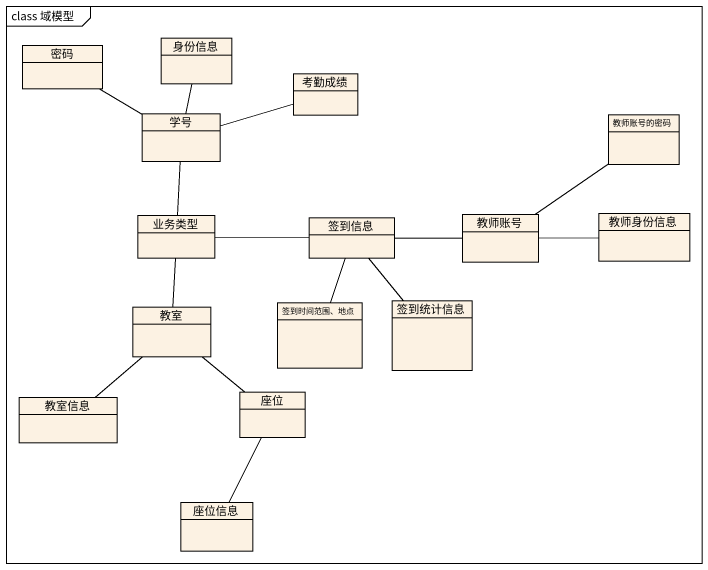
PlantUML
@startuml
mainframe class 域模型
hide circle
hide empty members
class 密码
class 身份信息
class 考勤成绩
class 学号
class 教师账号的密码
class 业务类型
class 签到信息
class 教师账号
class 教师身份信息
class 教室
class "签到时间范围、地点" as 签到时间范围_地点
class 签到统计信息
class 教室信息
class 座位
class 座位信息
密码 -right- 学号
身份信息 -- 学号
学号 -right- 考勤成绩
学号 -- 业务类型
业务类型 -right- 签到信息
业务类型 -- 教室
签到信息 -right- 教师账号
签到信息 -- 签到时间范围_地点
签到信息 -- 签到统计信息
教师账号 -up- 教师账号的密码
教师账号 -right- 教师身份信息
教室 -- 教室信息
教室 -- 座位
座位 -- 座位信息
@enduml
